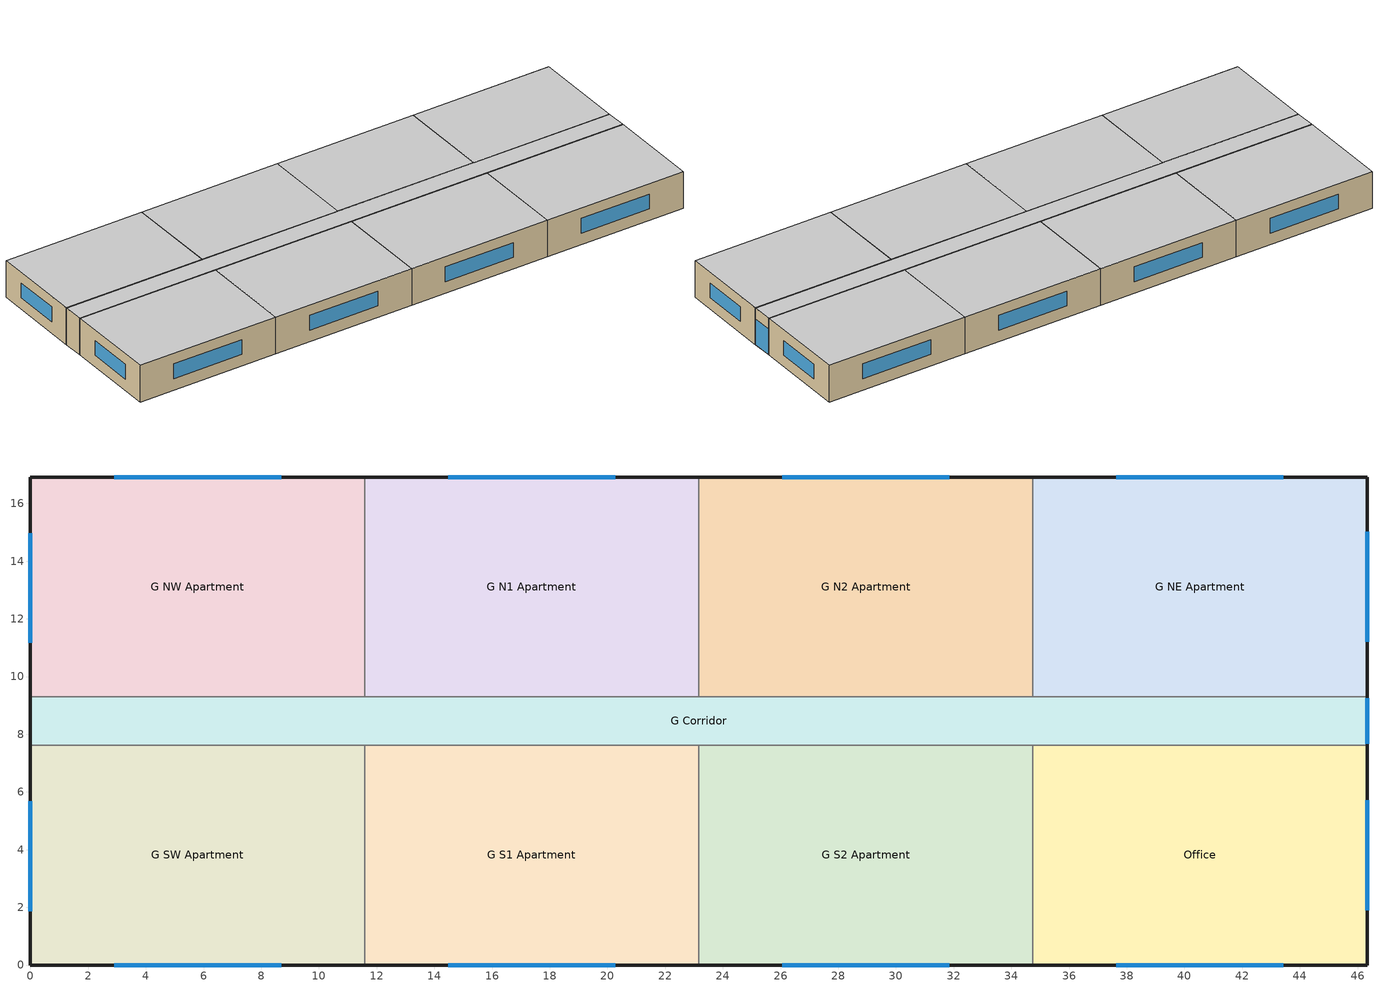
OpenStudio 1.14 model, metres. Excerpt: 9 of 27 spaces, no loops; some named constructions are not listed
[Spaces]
G S1 Apartment
 floor ground: 23.16,7.62 23.16,0 11.58,0 11.58,7.62 z0
 wall outside: 11.58,0 23.16,0 z0:3.05
 wall to G S2 Apartment: 23.16,0 23.16,7.62 z0:3.05
 wall to G Corridor: 23.16,7.62 11.58,7.62 z0:3.05
 wall to G SW Apartment: 11.58,7.62 11.58,0 z0:3.05
 window: 14.48,0 20.27,0 z0.95:2.17
 ceiling adiabatic (Floor Adiabatic construction): 23.16,0 23.16,7.62 11.58,7.62 11.58,0 z3.05
G S2 Apartment
 floor ground: 34.75,7.62 34.75,0 23.16,0 23.16,7.62 z0
 wall outside: 23.16,0 34.75,0 z0:3.05
 wall to Office: 34.75,0 34.75,7.62 z0:3.05
 wall to G Corridor: 34.75,7.62 23.16,7.62 z0:3.05
 window: 26.06,0 31.85,0 z0.95:2.17
 ceiling adiabatic (Floor Adiabatic construction): 34.75,0 34.75,7.62 23.16,7.62 23.16,0 z3.05
G NE Apartment
 floor ground: 46.33,16.92 46.33,9.3 34.75,9.3 34.75,16.92 z0
 wall outside: 46.33,9.3 46.33,16.92 34.75,16.92 z0:3.05
 wall to G Corridor: 34.75,9.3 46.33,9.3 z0:3.05
 wall to G N2 Apartment: 34.75,16.92 34.75,9.3 z0:3.05
 window: 46.33,11.2 46.33,15.01 / 43.43,16.92 37.64,16.92 z0.95:2.17
 ceiling adiabatic (Floor Adiabatic construction): 46.33,9.3 46.33,16.92 34.75,16.92 34.75,9.3 z3.05
G NW Apartment
 floor ground: 11.58,16.92 11.58,9.3 0,9.3 0,16.92 z0
 wall outside: 11.58,16.92 0,16.92 0,9.3 z0:3.05
 wall to G N1 Apartment: 11.58,9.3 11.58,16.92 z0:3.05
 wall to G Corridor: 0,9.3 11.58,9.3 z0:3.05
 window: 8.69,16.92 2.89,16.92 / 0,14.97 0,11.16 z0.95:2.17
 ceiling adiabatic (Floor Adiabatic construction): 11.58,9.3 11.58,16.92 0,16.92 0,9.3 z3.05
G N1 Apartment
 floor ground: 23.16,16.92 23.16,9.3 11.58,9.3 11.58,16.92 z0
 wall outside: 23.16,16.92 11.58,16.92 z0:3.05
 wall to G N2 Apartment: 23.16,9.3 23.16,16.92 z0:3.05
 wall to G Corridor: 11.58,9.3 23.16,9.3 z0:3.05
 window: 20.27,16.92 14.48,16.92 z0.95:2.17
 ceiling adiabatic (Floor Adiabatic construction): 23.16,9.3 23.16,16.92 11.58,16.92 11.58,9.3 z3.05
Office
 floor ground: 46.33,7.62 46.33,0 34.75,0 34.75,7.62 z0
 wall outside: 34.75,0 46.33,0 46.33,7.62 z0:3.05
 wall to G Corridor: 46.33,7.62 34.75,7.62 z0:3.05
 window: 46.33,1.9 46.33,5.71 / 37.64,0 43.43,0 z0.95:2.17
 ceiling adiabatic (Floor Adiabatic construction): 46.33,0 46.33,7.62 34.75,7.62 34.75,0 z3.05
G Corridor
 floor ground: 46.33,9.3 46.33,7.62 0,7.62 0,9.3 z0
 wall outside: 46.33,7.62 46.33,9.3 / 0,9.3 0,7.62 z0:3.05
 wall to G N2 Apartment: 34.75,9.3 23.16,9.3 z0:3.05
 wall to G SW Apartment: 0,7.62 11.58,7.62 z0:3.05
 window: 46.33,7.67 46.33,9.25 z0.03:2.13
 ceiling adiabatic (Floor Adiabatic construction): 46.33,7.62 46.33,9.3 0,9.3 0,7.62 z3.05
G SW Apartment
 floor ground: 11.58,7.62 11.58,0 0,0 0,7.62 z0
 wall outside: 0,7.62 0,0 11.58,0 z0:3.05
 window: 0,5.68 0,1.87 / 2.9,0 8.69,0 z0.95:2.17
 ceiling adiabatic (Floor Adiabatic construction): 11.58,0 11.58,7.62 0,7.62 0,0 z3.05
G N2 Apartment
 floor ground: 34.75,16.92 34.75,9.3 23.16,9.3 23.16,16.92 z0
 wall outside: 34.75,16.92 23.16,16.92 z0:3.05
 window: 31.85,16.92 26.06,16.92 z0.95:2.17
 ceiling adiabatic (Floor Adiabatic construction): 34.75,9.3 34.75,16.92 23.16,16.92 23.16,9.3 z3.05
[EnergyManagementSystem:ProgramCallingManager]
MSWApartmentZNSACSetNumberofStagesCallingManager: BeginNewEnvironment; MSWApartmentZNSACSetNumberofStages
MSWApartmentZNSACEcoManager: InsideHVACSystemIterationLoop; MSWApartmentZNSACEconomizerCTRLProg
OfficeZNSACSetNumberofStagesCallingManager: BeginNewEnvironment; OfficeZNSACSetNumberofStages
OfficeZNSACEcoManager: InsideHVACSystemIterationLoop; OfficeZNSACEconomizerCTRLProg
TN1ApartmentZNSACSetNumberofStagesCallingManager: BeginNewEnvironment; TN1ApartmentZNSACSetNumberofStages
TN1ApartmentZNSACEcoManager: InsideHVACSystemIterationLoop; TN1ApartmentZNSACEconomizerCTRLProg
TN2ApartmentZNSACSetNumberofStagesCallingManager: BeginNewEnvironment; TN2ApartmentZNSACSetNumberofStages
TN2ApartmentZNSACEcoManager: InsideHVACSystemIterationLoop; TN2ApartmentZNSACEconomizerCTRLProg
TNEApartmentZNSACSetNumberofStagesCallingManager: BeginNewEnvironment; TNEApartmentZNSACSetNumberofStages
TNEApartmentZNSACEcoManager: InsideHVACSystemIterationLoop; TNEApartmentZNSACEconomizerCTRLProg
TNWApartmentZNSACSetNumberofStagesCallingManager: BeginNewEnvironment; TNWApartmentZNSACSetNumberofStages
TNWApartmentZNSACEcoManager: InsideHVACSystemIterationLoop; TNWApartmentZNSACEconomizerCTRLProg
TS1ApartmentZNSACSetNumberofStagesCallingManager: BeginNewEnvironment; TS1ApartmentZNSACSetNumberofStages
TS1ApartmentZNSACEcoManager: InsideHVACSystemIterationLoop; TS1ApartmentZNSACEconomizerCTRLProg
TS2ApartmentZNSACSetNumberofStagesCallingManager: BeginNewEnvironment; TS2ApartmentZNSACSetNumberofStages
TS2ApartmentZNSACEcoManager: InsideHVACSystemIterationLoop; TS2ApartmentZNSACEconomizerCTRLProg
TSEApartmentZNSACSetNumberofStagesCallingManager: BeginNewEnvironment; TSEApartmentZNSACSetNumberofStages
TSEApartmentZNSACEcoManager: InsideHVACSystemIterationLoop; TSEApartmentZNSACEconomizerCTRLProg
TSWApartmentZNSACSetNumberofStagesCallingManager: BeginNewEnvironment; TSWApartmentZNSACSetNumberofStages
TSWApartmentZNSACEcoManager: InsideHVACSystemIterationLoop; TSWApartmentZNSACEconomizerCTRLProg
[EnergyManagementSystem:Actuator] Actuated Component Type=Schedule:Year; Actuated Component Control Type=Schedule Value
Name | Actuated Component
GN1ApartmentZNSACTimestepEconEff | GN1ApartmentZNSACmaxOASch
GN2ApartmentZNSACTimestepEconEff | GN2ApartmentZNSACmaxOASch
GNEApartmentZNSACTimestepEconEff | GNEApartmentZNSACmaxOASch
GNWApartmentZNSACTimestepEconEff | GNWApartmentZNSACmaxOASch
GS1ApartmentZNSACTimestepEconEff | GS1ApartmentZNSACmaxOASch
GS2ApartmentZNSACTimestepEconEff | GS2ApartmentZNSACmaxOASch
GSWApartmentZNSACTimestepEconEff | GSWApartmentZNSACmaxOASch
MN1ApartmentZNSACTimestepEconEff | MN1ApartmentZNSACmaxOASch
MN2ApartmentZNSACTimestepEconEff | MN2ApartmentZNSACmaxOASch
MNEApartmentZNSACTimestepEconEff | MNEApartmentZNSACmaxOASch
MNWApartmentZNSACTimestepEconEff | MNWApartmentZNSACmaxOASch
MS1ApartmentZNSACTimestepEconEff | MS1ApartmentZNSACmaxOASch
MS2ApartmentZNSACTimestepEconEff | MS2ApartmentZNSACmaxOASch
MSEApartmentZNSACTimestepEconEff | MSEApartmentZNSACmaxOASch
MSWApartmentZNSACTimestepEconEff | MSWApartmentZNSACmaxOASch
OfficeZNSACTimestepEconEff | OfficeZNSACmaxOASch
TN1ApartmentZNSACTimestepEconEff | TN1ApartmentZNSACmaxOASch
TN2ApartmentZNSACTimestepEconEff | TN2ApartmentZNSACmaxOASch
TNEApartmentZNSACTimestepEconEff | TNEApartmentZNSACmaxOASch
TNWApartmentZNSACTimestepEconEff | TNWApartmentZNSACmaxOASch
TS1ApartmentZNSACTimestepEconEff | TS1ApartmentZNSACmaxOASch
TS2ApartmentZNSACTimestepEconEff | TS2ApartmentZNSACmaxOASch
TSEApartmentZNSACTimestepEconEff | TSEApartmentZNSACmaxOASch
TSWApartmentZNSACTimestepEconEff | TSWApartmentZNSACmaxOASch
[Schedule:Ruleset]
Name | Default Day Schedule
GN1ApartmentZNSACmaxOASch | GN1ApartmentZNSACmaxOASchDefault
GN2ApartmentZNSACmaxOASch | GN2ApartmentZNSACmaxOASchDefault
GNEApartmentZNSACmaxOASch | GNEApartmentZNSACmaxOASchDefault
GNWApartmentZNSACmaxOASch | GNWApartmentZNSACmaxOASchDefault
GS1ApartmentZNSACmaxOASch | GS1ApartmentZNSACmaxOASchDefault
GS2ApartmentZNSACmaxOASch | GS2ApartmentZNSACmaxOASchDefault
GSWApartmentZNSACmaxOASch | GSWApartmentZNSACmaxOASchDefault
MN1ApartmentZNSACmaxOASch | MN1ApartmentZNSACmaxOASchDefault
MN2ApartmentZNSACmaxOASch | MN2ApartmentZNSACmaxOASchDefault
MNEApartmentZNSACmaxOASch | MNEApartmentZNSACmaxOASchDefault
MNWApartmentZNSACmaxOASch | MNWApartmentZNSACmaxOASchDefault
MS1ApartmentZNSACmaxOASch | MS1ApartmentZNSACmaxOASchDefault
MS2ApartmentZNSACmaxOASch | MS2ApartmentZNSACmaxOASchDefault
MSEApartmentZNSACmaxOASch | MSEApartmentZNSACmaxOASchDefault
MSWApartmentZNSACmaxOASch | MSWApartmentZNSACmaxOASchDefault
OfficeZNSACmaxOASch | OfficeZNSACmaxOASchDefault
TN1ApartmentZNSACmaxOASch | TN1ApartmentZNSACmaxOASchDefault
TN2ApartmentZNSACmaxOASch | TN2ApartmentZNSACmaxOASchDefault
TNEApartmentZNSACmaxOASch | TNEApartmentZNSACmaxOASchDefault
TNWApartmentZNSACmaxOASch | TNWApartmentZNSACmaxOASchDefault
TS1ApartmentZNSACmaxOASch | TS1ApartmentZNSACmaxOASchDefault
TS2ApartmentZNSACmaxOASch | TS2ApartmentZNSACmaxOASchDefault
TSEApartmentZNSACmaxOASch | TSEApartmentZNSACmaxOASchDefault
TSWApartmentZNSACmaxOASch | TSWApartmentZNSACmaxOASchDefault
[Schedule:Day]
GN1ApartmentZNSACmaxOASchDefault; GN2ApartmentZNSACmaxOASchDefault; GNEApartmentZNSACmaxOASchDefault; GNWApartmentZNSACmaxOASchDefault; GS1ApartmentZNSACmaxOASchDefault; GS2ApartmentZNSACmaxOASchDefault; GSWApartmentZNSACmaxOASchDefault; MN1ApartmentZNSACmaxOASchDefault; MN2ApartmentZNSACmaxOASchDefault; MNEApartmentZNSACmaxOASchDefault; MNWApartmentZNSACmaxOASchDefault; MS1ApartmentZNSACmaxOASchDefault; MS2ApartmentZNSACmaxOASchDefault; MSEApartmentZNSACmaxOASchDefault; MSWApartmentZNSACmaxOASchDefault; OfficeZNSACmaxOASchDefault; TN1ApartmentZNSACmaxOASchDefault; TN2ApartmentZNSACmaxOASchDefault; TNEApartmentZNSACmaxOASchDefault; TNWApartmentZNSACmaxOASchDefault; TS1ApartmentZNSACmaxOASchDefault; TS2ApartmentZNSACmaxOASchDefault; TSEApartmentZNSACmaxOASchDefault; TSWApartmentZNSACmaxOASchDefault: 24, 0, 0.7
